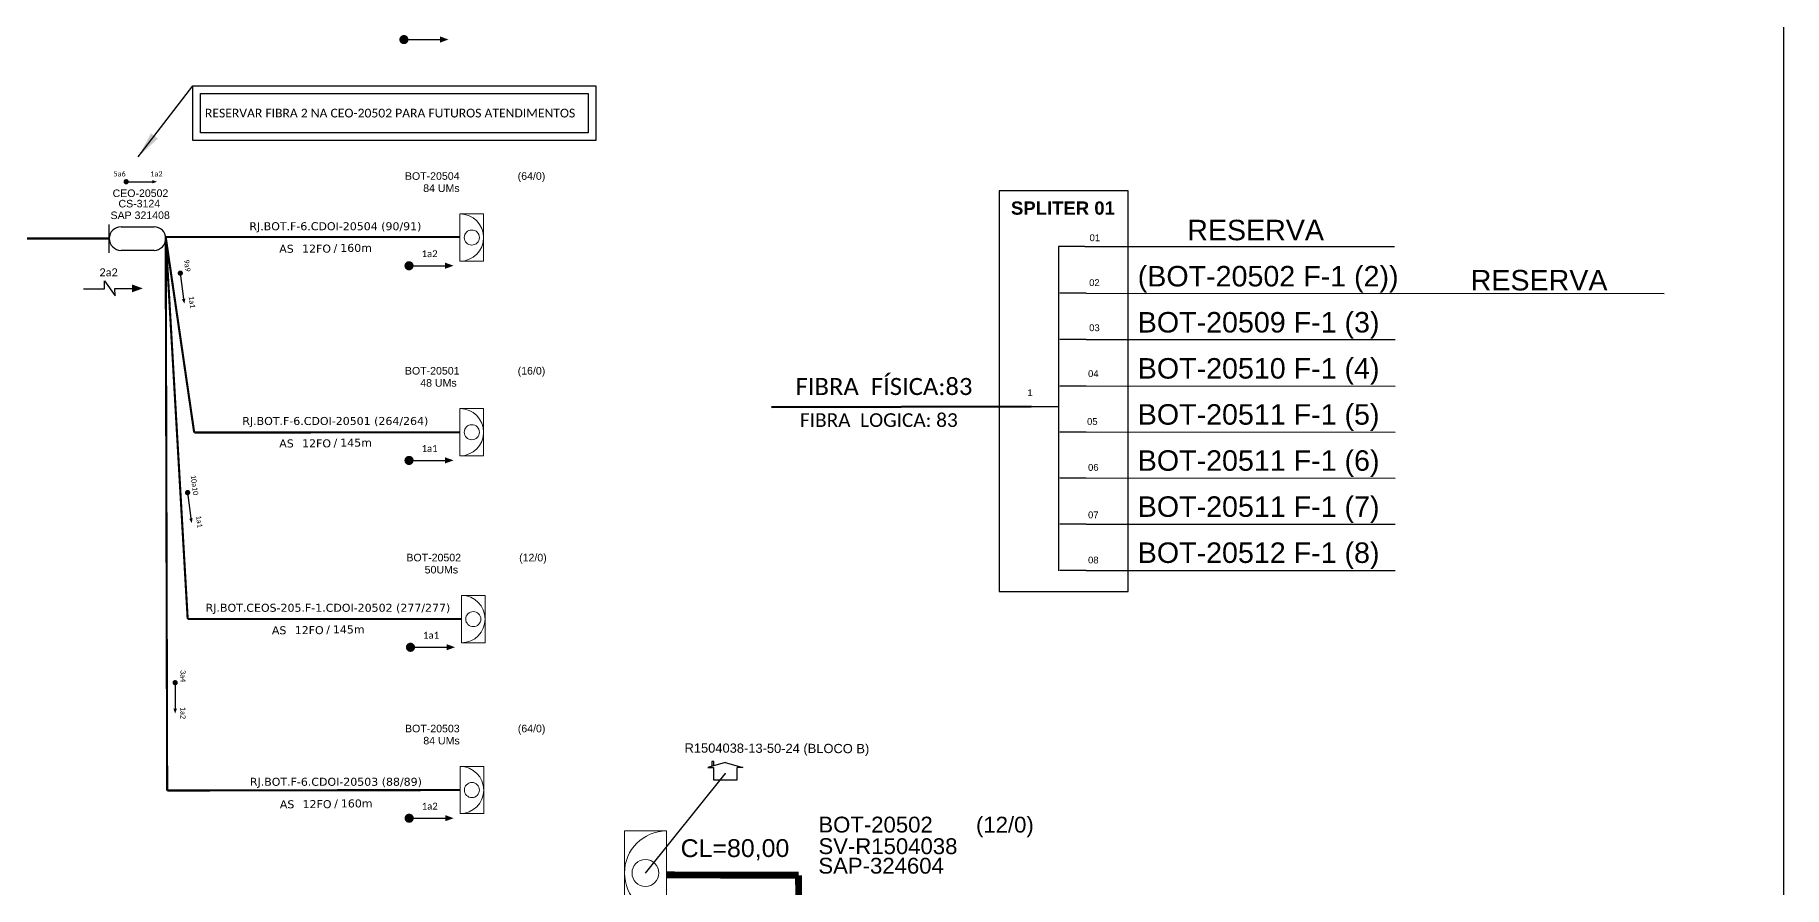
# Model space of a CAD drawing. Header units: inches. Extents: x 27113 to 27952, y 293751 to 294345.
# Drawn here: x 27687.9 to 27952, y 293962.3 to 294091 of the extents above; entities that cross this region are included whole.
import ezdxf
from ezdxf.enums import TextEntityAlignment as Align

# ---------------------------------------------------------------- set-up
doc = ezdxf.new("R2010")
doc.units = ezdxf.units.IN
doc.header["$MEASUREMENT"] = 0
for name, color, linetype, lineweight in [("20.0-LEGENDA DOS CDO'S", 1, 'Continuous', 0), ('20.1-CDO_INTERIOR', 1, 'Continuous', 0), ('40.1-ETIQUETAS', 1, 'Continuous', 20)]:
    doc.layers.add(name, color=color, linetype=linetype, lineweight=lineweight)
for name, color, linetype in [('20.4-CEOS', 1, 'Continuous'), ('CAP a instalar', 1, 'Continuous'), ('DROP DE CLIENTE', 140, 'Continuous'), ('Metragem', 92, 'Continuous'), ('SETA', 7, 'Continuous'), ('Surveys Casinhas', 7, 'Continuous'), ('Surveys legendas', 7, 'Continuous')]:
    doc.layers.add(name, color=color, linetype=linetype)
doc.styles.add('ARIAL', font='arial.ttf')
doc.styles.add('siredit', font='verdana.ttf')
doc.styles.get("Standard").update_dxf_attribs({"font": 'arial.ttf'})
doc.styles.add('WMF-Calibri0', font='calibri.ttf')
doc.linetypes.add('FENCELINE1', pattern='A,0.25,-0.1,[133,ltypeshp.shx,S=0.1,R=0,X=-0.1,Y=0],-0.1,1', length=1.45)
doc.dimstyles.get("Standard").update_dxf_attribs({"dimtxt": 0.18, "dimasz": 0.18, "dimexe": 0.18, "dimexo": 0.0625, "dimgap": 0.09, "dimtad": 0, "dimtih": 1, "dimtoh": 1, "dimdec": 4, "dimzin": 0, "dimdsep": 46, "dimtxsty": 'Standard', "dimcen": 0.09, "dimadec": 0, "dimazin": 0, "dimtfac": 1, "dimtdec": 4, "dimtofl": 0, "dimtmove": 0, "dimatfit": 3, "dimfxl": 0, "dimtolj": 1, "dimtzin": 0, "dimarcsym": 0})

# ---------------------------------------------------------------- blocks, each defined once
blk = doc.blocks.new('ETIQUETA_RS5F')
at = {"layer": '40.1-ETIQUETAS', "color": 0, "style": 'siredit'}
blk.add_text('/', height=1.5, dxfattribs=at).set_placement((1.55, -1.95), align=Align.MIDDLE_RIGHT)
for tag, p in [('ETIQUETA_R_PRIMARIA', (1.18, 4.1)), ('ETIQUETA_R_SECUNDARIA', (1.18, 2.1)), ('F_ATIVAS/F_MORTAS', (1.11, -4.24))]:
    blk.add_attdef(tag, text='', height=1.5, dxfattribs=at).set_placement(p, align=Align.MIDDLE_CENTER)
for tag, p in [('TIPO_CABO', (-6.62, -2.12)), ('CAP_CABO', (0.37, -2.09))]:
    blk.add_attdef(tag, text='', height=1.5, dxfattribs=at).set_placement(p, align=Align.MIDDLE_RIGHT)
blk.add_attdef('METROS', text='', height=1.5, dxfattribs=at).set_placement((2.11, -1.95), align=Align.MIDDLE_LEFT)
for tag, p in [('FUSÃO_1', (0.82, -8.39)), ('FUSÃO_2', (0.82, -10.6)), ('FUSÃO_3', (0.82, -12.93)), ('FUSÃO_4', (0.82, -15.14)), ('FUSÃO_5', (0.82, -17.16))]:
    blk.add_attdef(tag, text='', height=1.5, dxfattribs=at).set_placement(p, align=Align.CENTER)
blk = doc.blocks.new('CDOI_INT')
at = {"layer": '20.1-CDO_INTERIOR', "color": 0, "lineweight": 18}
blk.add_lwpolyline([(4.25, -4.25), (4.25, 4.25), (0, 4.25), (0, -4.25)], close=True, dxfattribs=at)
blk.add_circle((2.12, 0), 1.36, dxfattribs=at)
blk.add_arc((0, 0), 4.25, 270, 90, dxfattribs=at)
at = {"layer": "20.0-LEGENDA DOS CDO'S", "color": 0, "style": 'ARIAL'}
for tag, p in [('CDO_N', (-0.08, 10.38)), ('SURVEY', (-0.08, 8.2)), ('SPLITER_1', (21.18, 10.38)), ('SPLITER_2', (21.19, 8.68)), ('SAP', (-0.08, 6.23)), ('1:XX', (5.94, -2.22)), ('UMS', (5.94, -4.24))]:
    blk.add_attdef(tag, p, '', height=1.36, dxfattribs=at)
blk.add_attdef('FIBRAS_UTILIZADAS', text='', height=1.36, dxfattribs=at).set_placement((15.34, 10.38), align=Align.CENTER)
blk = doc.blocks.new('SURVEY_SURVEY')
at = {"layer": 'Surveys Casinhas'}
for p, q in [((0, 0.000019), (-0.0000189, 0.0000135)), ((0, 0.000019), (0.0000189, 0.0000135)), ((0.0000126, 0.0000198), (0.0000146, 0.0000198)), ((0.0000126, 0.0000154), (0.0000126, 0.0000198)), ((0.0000146, 0.0000198), (0.0000146, 0.0000148)), ((-0.0000189, 0.0000135), (-0.0000129, 0.0000135)), ((-0.0000129, 0), (-0.0000129, 0.0000135)), ((0.0000129, 0), (-0.0000129, 0)), ((0.0000189, 0.0000135), (0.0000129, 0.0000135)), ((0.0000129, 0.0000135), (0.0000129, 0))]:
    blk.add_line(p, q, dxfattribs=at)
blk.add_point((0, 0.0000067), dxfattribs=at)

msp = doc.modelspace()

# ---------------------------------------------------------------- linework, layer by layer
at = {"color": 7, "linetype": 'Continuous'}
for p, q in [((27842.44, 294059.05), (27842.44, 294010.07)), ((27846.41, 294059.05), (27842.44, 294059.05)), ((27846.61, 294051.96), (27842.65, 294051.96)), ((27846.61, 294044.98), (27842.65, 294044.98)), ((27846.61, 294037.96), (27842.65, 294037.96)), ((27838.33, 294034.88), (27842.43, 294034.88)), ((27846.61, 294031.01), (27842.65, 294031.01)), ((27846.61, 294024.06), (27842.65, 294024.06)), ((27846.61, 294017.08), (27842.65, 294017.08)), ((27846.61, 294010.11), (27842.65, 294010.11))]:
    msp.add_line(p, q, dxfattribs=at)
at = {"color": 10, "linetype": 'Continuous'}
for p, q in [((27846.41, 294059.05), (27893.17, 294059.04)), ((27846.61, 294051.96), (27933.92, 294051.95)), ((27846.61, 294044.99), (27893.28, 294044.98)), ((27846.61, 294037.98), (27893.28, 294037.96)), ((27846.61, 294031.03), (27893.28, 294031.01)), ((27846.61, 294024.07), (27893.28, 294024.06)), ((27846.61, 294017.09), (27893.28, 294017.08)), ((27846.61, 294010.11), (27893.28, 294010.1))]:
    msp.add_line(p, q, dxfattribs=at)
at = {"color": 1, "linetype": 'Continuous', "lineweight": 60}
msp.add_line((27838.33, 294034.88), (27799.09, 294034.76), dxfattribs=at)
msp.add_lwpolyline([(27113.44, 293750.99), (27952, 293750.99), (27952, 294344.99), (27113.44, 294344.99), (27113.44, 293750.99)])
at = {"const_width": 0.691}
for points in [[(27743.25, 294090.28, 1), (27743.94, 294090.28, 1)], [(27743.25, 294090.28, 1), (27743.94, 294090.28, 1)], [(27744.02, 294056.12, 1), (27744.71, 294056.12, 1)], [(27744.02, 294026.72, 1), (27744.71, 294026.72, 1)], [(27744.02, 294026.72, 1), (27744.71, 294026.72, 1)], [(27744.24, 293998.5, 1), (27744.93, 293998.5, 1)], [(27744.24, 293998.5, 1), (27744.93, 293998.5, 1)], [(27744.04, 293972.68, 1), (27744.73, 293972.68, 1)]]:
    msp.add_lwpolyline(points, format="xyb", close=True, dxfattribs=at)
at = {"color": 1}
for points in [[(27711.72, 294083.28), (27772.57, 294083.28), (27772.57, 294075.06), (27711.72, 294075.06)], [(27712.85, 294082.15), (27771.44, 294082.15), (27771.44, 294076.19), (27712.85, 294076.19)]]:
    msp.add_lwpolyline(points, close=True, dxfattribs=at)
at = {"color": 7, "const_width": 0.395}
for points in [[(27701.45, 294068.81, 1), (27701.85, 294068.81, 1)], [(27709.8, 294055.2, 1), (27709.85, 294054.81, 1)], [(27710.9, 294022.06, 1), (27710.95, 294021.66, 1)], [(27709.04, 293993.35, 1), (27709.05, 293992.95, 1)]]:
    msp.add_lwpolyline(points, format="xyb", close=True, dxfattribs=at)
at = {"color": 7}
msp.add_lwpolyline([(27833.46, 294006.93), (27852.95, 294006.93), (27852.95, 294067.45), (27833.46, 294067.45)], close=True, dxfattribs=at)
at = {"color": 1}
msp.add_lwpolyline([(27695.2, 294052.64), (27698.4, 294052.64), (27698.39, 294053.87), (27699.99, 294051.56), (27699.96, 294052.7), (27702.55, 294052.7)], dxfattribs=at)
at = {"layer": '20.1-CDO_INTERIOR', "lineweight": 18}
msp.add_lwpolyline([(27776.9, 293958.05), (27776.89, 293970.76), (27783.24, 293970.76), (27783.25, 293958.06)], close=True, dxfattribs=at)
msp.add_circle((27780.07, 293964.41), 2.03, dxfattribs=at)
msp.add_arc((27783.25, 293964.41), 6.35, 90.0276, 270.0276, dxfattribs=at)
at = {"layer": '20.4-CEOS', "color": 5}
for p, q in [((27699.09, 294058.08), (27699.09, 294062.37)), ((27700.87, 294062.01), (27705.86, 294062.01)), ((27705.86, 294058.45), (27700.87, 294058.45))]:
    msp.add_line(p, q, dxfattribs=at)
for centre, start, end in [((27700.87, 294060.23), 90, 270), ((27705.86, 294060.23), 270, 90)]:
    msp.add_arc(centre, 1.78, start, end, dxfattribs=at)
at = {"layer": 'CAP a instalar', "color": 5, "ltscale": 5.3, "const_width": 0.322}
msp.add_lwpolyline([(27637.47, 294060.23), (27699.09, 294060.23)], dxfattribs=at)
at = {"layer": 'CAP a instalar', "color": 1, "ltscale": 5.3, "const_width": 0.322}
for points in [[(27707.62, 294060.46), (27710.94, 294002.76)], [(27710.94, 294002.76), (27752.29, 294002.76)]]:
    msp.add_lwpolyline(points, dxfattribs=at)
at = {"layer": 'CAP a instalar', "color": 0, "ltscale": 5.3, "const_width": 0.322}
for points in [[(27707.62, 294060.46), (27711.92, 294030.94)], [(27707.62, 294060.46), (27752.06, 294060.46)], [(27707.62, 294060.46), (27707.84, 293976.87)], [(27711.92, 294030.94), (27752.06, 294030.96)], [(27707.84, 293976.87), (27752.08, 293976.94)]]:
    msp.add_lwpolyline(points, dxfattribs=at)
at = {"layer": 'CAP a instalar', "linetype": 'FENCELINE1', "ltscale": 5, "const_width": 1.04}
msp.add_lwpolyline([(27803.18, 293964.07), (27783.25, 293964.12)], dxfattribs=at)
at = {"layer": 'CAP a instalar', "ltscale": 5, "const_width": 1.04}
msp.add_lwpolyline([(27800.97, 293875.79), (27804, 293889.1), (27803.18, 293964.07)], dxfattribs=at)
at = {"layer": 'DROP DE CLIENTE'}
msp.add_lwpolyline([(27780.07, 293964.41), (27792.12, 293979.4)], dxfattribs=at)
at = {"layer": 'SETA'}
for points in [[(27743.59, 294090.28), (27749.53, 294090.28)], [(27743.59, 294090.28), (27749.53, 294090.28)], [(27744.36, 294056.12), (27750.3, 294056.12)], [(27744.36, 294026.72), (27750.3, 294026.72)], [(27744.36, 294026.72), (27750.3, 294026.72)], [(27744.58, 293998.5), (27750.52, 293998.5)], [(27744.58, 293998.5), (27750.52, 293998.5)], [(27744.38, 293972.68), (27750.32, 293972.68)]]:
    msp.add_lwpolyline(points, dxfattribs=at)
at = {"layer": 'SETA', "color": 7}
for points in [[(27701.65, 294068.81), (27705.96, 294068.81)], [(27709.82, 294055), (27710.38, 294050.73)], [(27710.92, 294021.86), (27711.48, 294017.59)], [(27709.05, 293993.15), (27709.05, 293988.84)]]:
    msp.add_lwpolyline(points, dxfattribs=at)
at = {"layer": 'SETA'}
for points in [[(27749.06, 294090.75), (27750.32, 294090.29), (27749.06, 294089.83)], [(27749.06, 294090.75), (27750.32, 294090.29), (27749.06, 294089.83)], [(27749.82, 294056.59), (27751.09, 294056.13), (27749.82, 294055.67)], [(27749.82, 294027.19), (27751.09, 294026.73), (27749.82, 294026.27)], [(27749.82, 294027.19), (27751.09, 294026.73), (27749.82, 294026.27)], [(27750.05, 293998.97), (27751.31, 293998.51), (27750.05, 293998.05)], [(27750.05, 293998.97), (27751.31, 293998.51), (27750.05, 293998.05)], [(27749.84, 293973.15), (27751.11, 293972.69), (27749.84, 293972.23)]]:
    msp.add_solid(points, dxfattribs=at)
at = {"layer": 'SETA', "color": 7}
for points in [[(27705.58, 294069.07), (27706.31, 294068.81), (27705.58, 294068.55)], [(27710.59, 294051.14), (27710.43, 294050.39), (27710.07, 294051.07)], [(27711.69, 294018), (27711.53, 294017.24), (27711.17, 294017.93)], [(27709.31, 293989.22), (27709.05, 293988.5), (27708.79, 293989.22)]]:
    msp.add_solid(points, dxfattribs=at)
at = {"layer": 'SETA', "color": 1}
msp.add_solid([(27702.55, 294053.29), (27704.16, 294052.7), (27702.55, 294052.12)], dxfattribs=at)

# ---------------------------------------------------------------- block references
at = {"layer": 'CAP a instalar', "color": 0, "linetype": 'FENCELINE1', "ltscale": 5.3}
ref = msp.add_blockref('CDOI_INT', (27752.06, 294060.38), dxfattribs=dict(at, xscale=0.8395002389809699, yscale=0.8395002389809699, zscale=0.8395002389809699))
ref.add_attrib('CDO_N', 'BOT-20504', dxfattribs={"layer": "20.0-LEGENDA DOS CDO'S", "color": 0, "height": 1.142, "style": 'ARIAL'}).set_placement((27751.99, 294069.1), align=Align.RIGHT)
ref.add_attrib('FIBRAS_UTILIZADAS', '(64/0)', dxfattribs={"layer": "20.0-LEGENDA DOS CDO'S", "color": 0, "height": 1.142, "style": 'ARIAL'}).set_placement((27764.94, 294069.1), align=Align.RIGHT)
ref.add_attrib('SURVEY', '84 UMs', dxfattribs={"layer": "20.0-LEGENDA DOS CDO'S", "color": 0, "height": 1.142, "style": 'ARIAL'}).set_placement((27752, 294067.27), align=Align.RIGHT)
ref = msp.add_blockref('ETIQUETA_RS5F', (27732.28, 294060.39), dxfattribs=dict(at, xscale=0.8056442080139599, yscale=0.8056442080139599, zscale=0.8056442080139599))
ref.add_attrib('ETIQUETA_R_SECUNDARIA', 'RJ.BOT.F-6.CDOI-20504 (90/91)', dxfattribs={"layer": '40.1-ETIQUETAS', "color": 0, "height": 1.2085, "style": 'siredit'}).set_placement((27733.24, 294062.09), align=Align.MIDDLE_CENTER)
ref.add_attrib('TIPO_CABO', 'AS', dxfattribs={"layer": '40.1-ETIQUETAS', "color": 0, "height": 1.208, "style": 'siredit'}).set_placement((27726.95, 294058.69), align=Align.MIDDLE_RIGHT)
ref.add_attrib('CAP_CABO', '12FO', dxfattribs={"layer": '40.1-ETIQUETAS', "color": 0, "height": 1.208, "style": 'siredit'}).set_placement((27732.58, 294058.71), align=Align.MIDDLE_RIGHT)
ref.add_attrib('METROS', '160m', dxfattribs={"layer": '40.1-ETIQUETAS', "color": 0, "height": 1.208, "style": 'siredit'}).set_placement((27733.98, 294058.82), align=Align.MIDDLE_LEFT)
ref = msp.add_blockref('CDOI_INT', (27752.06, 294030.98), dxfattribs=dict(at, xscale=0.8395002389748425, yscale=0.8395002389748425, zscale=0.8395002389748425))
ref.add_attrib('CDO_N', 'BOT-20501', dxfattribs={"layer": "20.0-LEGENDA DOS CDO'S", "color": 0, "height": 1.142, "style": 'ARIAL'}).set_placement((27751.99, 294039.69), align=Align.RIGHT)
ref.add_attrib('FIBRAS_UTILIZADAS', '(16/0)', dxfattribs={"layer": "20.0-LEGENDA DOS CDO'S", "color": 0, "height": 1.142, "style": 'ARIAL'}).set_placement((27764.94, 294039.69), align=Align.RIGHT)
ref.add_attrib('SURVEY', '48 UMs ', dxfattribs={"layer": "20.0-LEGENDA DOS CDO'S", "color": 0, "height": 1.142, "style": 'ARIAL'}).set_placement((27752, 294037.86), align=Align.RIGHT)
ref = msp.add_blockref('ETIQUETA_RS5F', (27732.28, 294030.99), dxfattribs=dict(at, xscale=0.8056442080080793, yscale=0.8056442080080793, zscale=0.8056442080080793))
ref.add_attrib('ETIQUETA_R_SECUNDARIA', 'RJ.BOT.F-6.CDOI-20501 (264/264)', dxfattribs={"layer": '40.1-ETIQUETAS', "color": 0, "height": 1.2085, "style": 'siredit'}).set_placement((27733.23, 294032.68), align=Align.MIDDLE_CENTER)
ref.add_attrib('TIPO_CABO', 'AS', dxfattribs={"layer": '40.1-ETIQUETAS', "color": 0, "height": 1.208, "style": 'siredit'}).set_placement((27726.95, 294029.29), align=Align.MIDDLE_RIGHT)
ref.add_attrib('CAP_CABO', '12FO', dxfattribs={"layer": '40.1-ETIQUETAS', "color": 0, "height": 1.208, "style": 'siredit'}).set_placement((27732.58, 294029.3), align=Align.MIDDLE_RIGHT)
ref.add_attrib('METROS', '145m', dxfattribs={"layer": '40.1-ETIQUETAS', "color": 0, "height": 1.208, "style": 'siredit'}).set_placement((27733.98, 294029.41), align=Align.MIDDLE_LEFT)
at = {"layer": 'CAP a instalar', "color": 1, "linetype": 'FENCELINE1', "ltscale": 5.3}
ref = msp.add_blockref('CDOI_INT', (27752.29, 294002.76), dxfattribs=dict(at, xscale=0.8395002389748425, yscale=0.8395002389748425, zscale=0.8395002389748425))
ref.add_attrib('CDO_N', 'BOT-20502', dxfattribs={"layer": "20.0-LEGENDA DOS CDO'S", "color": 0, "height": 1.142, "style": 'ARIAL'}).set_placement((27752.22, 294011.48), align=Align.RIGHT)
ref.add_attrib('FIBRAS_UTILIZADAS', '(12/0)', dxfattribs={"layer": "20.0-LEGENDA DOS CDO'S", "color": 0, "height": 1.142, "style": 'ARIAL'}).set_placement((27765.16, 294011.48), align=Align.RIGHT)
ref.add_attrib('SURVEY', '50UMs ', dxfattribs={"layer": "20.0-LEGENDA DOS CDO'S", "color": 0, "height": 1.142, "style": 'ARIAL'}).set_placement((27752.22, 294009.65), align=Align.RIGHT)
ref = msp.add_blockref('ETIQUETA_RS5F', (27731.17, 294002.77), dxfattribs=dict(at, xscale=0.8056442080080793, yscale=0.8056442080080793, zscale=0.8056442080080793))
ref.add_attrib('ETIQUETA_R_SECUNDARIA', 'RJ.BOT.CEOS-205.F-1.CDOI-20502 (277/277)', dxfattribs={"layer": '40.1-ETIQUETAS', "color": 0, "height": 1.2085, "style": 'siredit'}).set_placement((27732.12, 294004.47), align=Align.MIDDLE_CENTER)
ref.add_attrib('TIPO_CABO', 'AS', dxfattribs={"layer": '40.1-ETIQUETAS', "color": 0, "height": 1.208, "style": 'siredit'}).set_placement((27725.84, 294001.07), align=Align.MIDDLE_RIGHT)
ref.add_attrib('CAP_CABO', '12FO', dxfattribs={"layer": '40.1-ETIQUETAS', "color": 0, "height": 1.208, "style": 'siredit'}).set_placement((27731.47, 294001.09), align=Align.MIDDLE_RIGHT)
ref.add_attrib('METROS', '145m ', dxfattribs={"layer": '40.1-ETIQUETAS', "color": 0, "height": 1.208, "style": 'siredit'}).set_placement((27732.87, 294001.2), align=Align.MIDDLE_LEFT)
at = {"layer": 'CAP a instalar', "color": 0, "linetype": 'FENCELINE1', "ltscale": 5.3}
ref = msp.add_blockref('CDOI_INT', (27752.08, 293976.94), dxfattribs=dict(at, xscale=0.8395002389809699, yscale=0.8395002389809699, zscale=0.8395002389809699))
ref.add_attrib('CDO_N', 'BOT-20503', dxfattribs={"layer": "20.0-LEGENDA DOS CDO'S", "color": 0, "height": 1.142, "style": 'ARIAL'}).set_placement((27752.01, 293985.66), align=Align.RIGHT)
ref.add_attrib('FIBRAS_UTILIZADAS', '(64/0)', dxfattribs={"layer": "20.0-LEGENDA DOS CDO'S", "color": 0, "height": 1.142, "style": 'ARIAL'}).set_placement((27764.96, 293985.66), align=Align.RIGHT)
ref.add_attrib('SURVEY', '84 UMs', dxfattribs={"layer": "20.0-LEGENDA DOS CDO'S", "color": 0, "height": 1.142, "style": 'ARIAL'}).set_placement((27752.02, 293983.83), align=Align.RIGHT)
ref = msp.add_blockref('ETIQUETA_RS5F', (27732.37, 293976.49), dxfattribs=dict(at, xscale=0.8056442080139599, yscale=0.8056442080139599, zscale=0.8056442080139599))
ref.add_attrib('ETIQUETA_R_SECUNDARIA', 'RJ.BOT.F-6.CDOI-20503 (88/89)', dxfattribs={"layer": '40.1-ETIQUETAS', "color": 0, "height": 1.2085, "style": 'siredit'}).set_placement((27733.32, 293978.19), align=Align.MIDDLE_CENTER)
ref.add_attrib('TIPO_CABO', 'AS', dxfattribs={"layer": '40.1-ETIQUETAS', "color": 0, "height": 1.208, "style": 'siredit'}).set_placement((27727.04, 293974.79), align=Align.MIDDLE_RIGHT)
ref.add_attrib('CAP_CABO', '12FO', dxfattribs={"layer": '40.1-ETIQUETAS', "color": 0, "height": 1.208, "style": 'siredit'}).set_placement((27732.66, 293974.81), align=Align.MIDDLE_RIGHT)
ref.add_attrib('METROS', '160m', dxfattribs={"layer": '40.1-ETIQUETAS', "color": 0, "height": 1.208, "style": 'siredit'}).set_placement((27734.07, 293974.92), align=Align.MIDDLE_LEFT)
at = {"layer": 'Surveys Casinhas', "xscale": -139235.2471037616, "yscale": 139235.2471037641, "zscale": 139235.2471037641, "rotation": 359.8618444730036}
msp.add_blockref('SURVEY_SURVEY', (27792.12, 293978.47), dxfattribs=at)

# ---------------------------------------------------------------- texts
at = {"color": 1}
for s, height, style, p in [('RESERVAR FIBRA 2 NA CEO-20502 PARA FUTUROS ATENDIMENTOS', 1.3188, 'WMF-Calibri0', (27713.55, 294078.52)), ('RESERVA', 3.094, 'ARIAL', (27904.69, 294052.4))]:
    msp.add_text(s, height=height, dxfattribs=dict(at, style=style)).set_placement(p)
at = {"color": 0, "style": 'ARIAL'}
msp.add_text('RESERVA', height=3.094, dxfattribs=at).set_placement((27861.88, 294059.97))
at = {"color": 3, "style": 'ARIAL'}
msp.add_text('(BOT-20502 F-1 (2))', height=3.094, dxfattribs=at).set_placement((27854.41, 294053))
at = {"style": 'ARIAL'}
for s, p in [('BOT-20509 F-1 (3)', (27854.41, 294046.04)), ('BOT-20510 F-1 (4)', (27854.41, 294039.08)), ('BOT-20511 F-1 (5)', (27854.41, 294032.12)), ('BOT-20511 F-1 (6)', (27854.41, 294025.16)), ('BOT-20511 F-1 (7)', (27854.41, 294018.2)), ('BOT-20512 F-1 (8)', (27854.41, 294011.24))]:
    msp.add_text(s, height=3.094, dxfattribs=at).set_placement(p)
at = {"color": 5, "char_height": 0.7899, "width": 58.3109, "attachment_point": 5}
for s, insert, rotation in [('\\C256;\\fCalibri|b0|i0|c0|p34;5a6', (27700.65, 294070), 359.9166), ('{\\fCalibri|b0|i0|c0|p34;\\C256;1a2}', (27706.22, 294070), 359.9166), ('{\\fCalibri|b0|i0|c0|p34;\\C256;9a9}', (27710.87, 294056.14), 277.3287), ('{\\fCalibri|b0|i0|c0|p34;\\C256;1a1}', (27711.59, 294050.62), 277.3287), ('{\\fCalibri|b0|i0|c0|p34;\\C256;10a10}', (27711.97, 294023), 277.3287), ('{\\fCalibri|b0|i0|c0|p34;\\C256;1a1}', (27712.69, 294017.48), 277.3287), ('\\C256;\\fCalibri|b0|i0|c0|p34;3a4', (27710.24, 293994.15), 269.9666), ('{\\fCalibri|b0|i0|c0|p34;\\C256;1a2}', (27710.24, 293988.58), 269.9666)]:
    msp.add_mtext(s, dxfattribs=dict(at, insert=insert, rotation=rotation))
at = {"attachment_point": 5}
for s, insert, char_height, width in [('{\\fArial|b1|i0|c0|p34;\\H1x;\\C10;SPLITER 01}', (27843.11, 294064.82), 2.0023, 19.4902), ('\\C7;\\fArial|b0|i0|;\\H1.0273588255048;01 ', (27847.93, 294060.34), 2.0023, 4.0156), ('{\\fCalibri|b0|i0|c0|p34;\\C7;1a2}', (27747.47, 294057.94), 1.0361, 17.5156), ('\\C7;\\fArial|b0|i0|;\\H1.0273588255048;02 ', (27847.87, 294053.57), 2.0023, 4.2389), ('\\C7;\\fArial|b0|i0|;\\H1.0273588255048;03 ', (27847.87, 294046.75), 2.0023, 3.898), ('{\\fCalibri|b0|i0|c0|p34;\\C7;FIBRA  FÍSICA:83}', (27816.09, 294037.87), 2.5783, 38.9805), ('\\C7;\\fArial|b0|i0|;\\H1.0273588255048;04 ', (27847.7, 294039.82), 2.0023, 4.2389), ('\\C7;\\fArial|b0|i0|;\\H1.0273588255048;1', (27838.14, 294036.94), 2.0023, 1.9833), ('{\\fCalibri|b0|i0|c0|p34;\\C7;FIBRA  LOGICA: 83}', (27815.31, 294032.8), 2.0628, 38.9805), ('\\C7;\\fArial|b0|i0|;\\H1.0273588255048;05 ', (27847.55, 294032.59), 2.0023, 5.2134), ('{\\fCalibri|b0|i0|c0|p34;\\C7;1a1}', (27747.47, 294028.53), 1.0361, 17.5156), ('\\C7;\\fArial|b0|i0|;\\H1.0273588255048;06 ', (27847.7, 294025.66), 2.0023, 4.2389), ('\\C7;\\fArial|b0|i0|;\\H1.0273588255048;07 ', (27847.7, 294018.49), 2.0023, 4.2389), ('\\C7;\\fArial|b0|i0|;\\H1.0273588255048;08 ', (27847.7, 294011.67), 2.0023, 4.2389), ('{\\fCalibri|b0|i0|c0|p34;\\C7;1a1}', (27747.69, 294000.32), 1.0361, 17.5156), ('{\\fCalibri|b0|i0|c0|p34;\\C7;1a2}', (27747.49, 293974.5), 1.0361, 17.5156)]:
    msp.add_mtext(s, dxfattribs=dict(at, insert=insert, char_height=char_height, width=width))
at = {"color": 1, "insert": (27699, 294055.13), "char_height": 1.1917, "width": 22.2214, "attachment_point": 5}
msp.add_mtext('{\\fCalibri|b0|i0|c0|p34;2a2}', dxfattribs=at)
at = {"layer": "20.0-LEGENDA DOS CDO'S", "color": 5, "style": 'ARIAL'}
for s, p in [('CEO-20502', (27699.6, 294066.5)), ('CS-3124', (27700.49, 294064.93)), ('SAP 321408', (27699.29, 294063.17))]:
    msp.add_text(s, height=1.141, rotation=0.118, dxfattribs=at).set_placement(p)
at = {"layer": "20.0-LEGENDA DOS CDO'S", "color": 1, "style": 'ARIAL'}
for s, p in [('BOT-20502', (27806.18, 293970.53)), ('SV-R1504038', (27806.19, 293967.27)), ('SAP-324604', (27806.18, 293964.32))]:
    msp.add_text(s, height=2.392, rotation=359.9724, dxfattribs=at).set_placement(p)
msp.add_text('           (12/0)', height=2.392, rotation=359.9724, dxfattribs=at).set_placement((27829.24, 293970.52), align=Align.CENTER)
at = {"layer": 'Metragem', "style": 'ARIAL'}
msp.add_attdef('CL=80,00', text='(XX/YY)', height=2.692, rotation=0.0752, dxfattribs=at).set_placement((27793.59, 293966.82), align=Align.CENTER)
at = {"layer": 'Surveys legendas'}
msp.add_text('R1504038-13-50-24 (BLOCO B)', height=1.3924, rotation=359.7837, dxfattribs=at).set_placement((27785.97, 293982.6))

# ---------------------------------------------------------------- leaders
at = {"color": 1}
msp.add_leader([(27703.48, 294072.57), (27711.72, 294083.28)], dimstyle='Standard', override={"dimasz": 4, "dimgap": 0.09, "dimtad": 0, "dimzin": 1}, dxfattribs=at)

doc.saveas('drawing.dxf')
